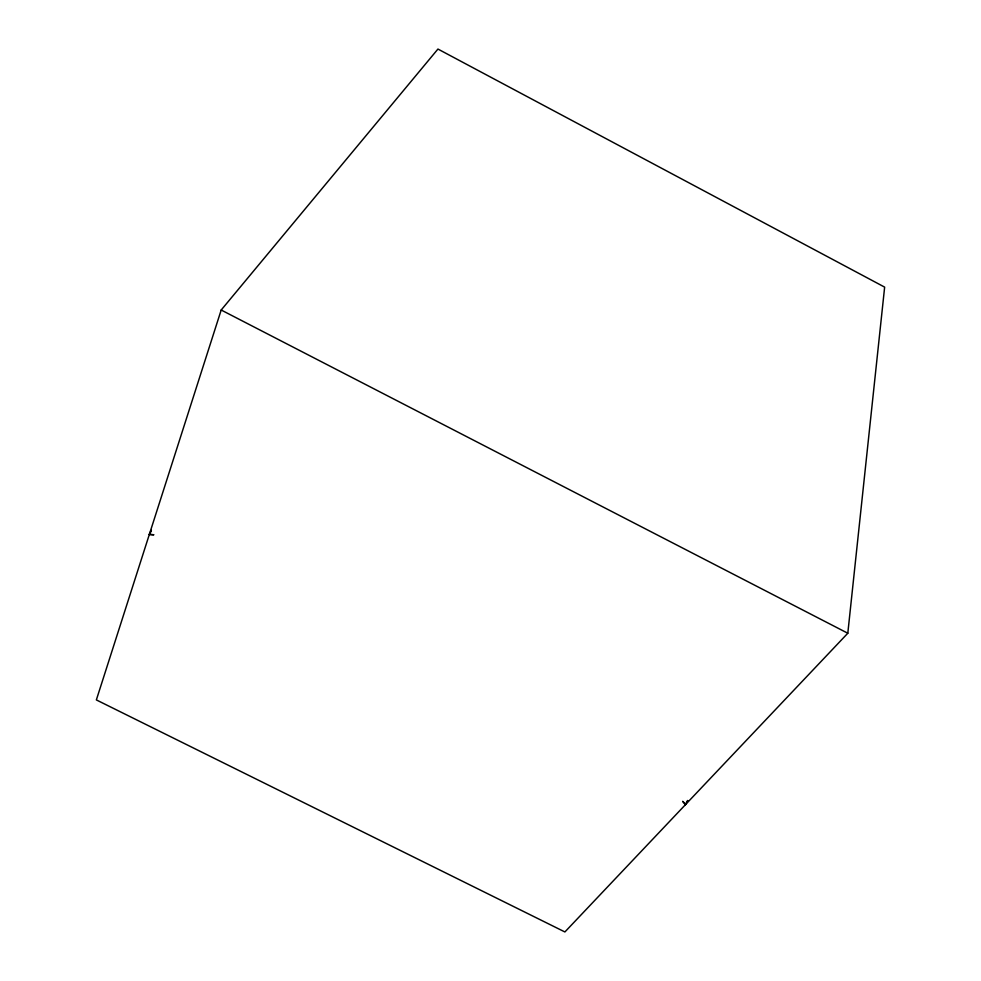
<?xml version="1.0" encoding="UTF-8"?>
<svg xmlns="http://www.w3.org/2000/svg" width="981" height="981" viewBox="0 0 981 981"><rect width="100%" height="100%" fill="white"/><g stroke="black" fill="none" stroke-linecap="round" stroke-linejoin="round"><path stroke-width="1.47" d="M847.805 633.236L884.641 287.126L437.943 49.05L221.191 310.021L96.359 699.919L564.897 931.95L847.805 633.236L221.191 310.021M153.784 534.755L149.357 534.375L151.295 530.5M149.357 534.375L151.405 530.329M687.669 800.57L685.547 804.567A805.573 766.541 -76.2 0 0 682.862 801.563M687.718 800.533L685.547 804.567L682.727 801.342M149.357 534.461A828.074 746.492 -34.2 0 1 153.526 534.78"/></g></svg>
